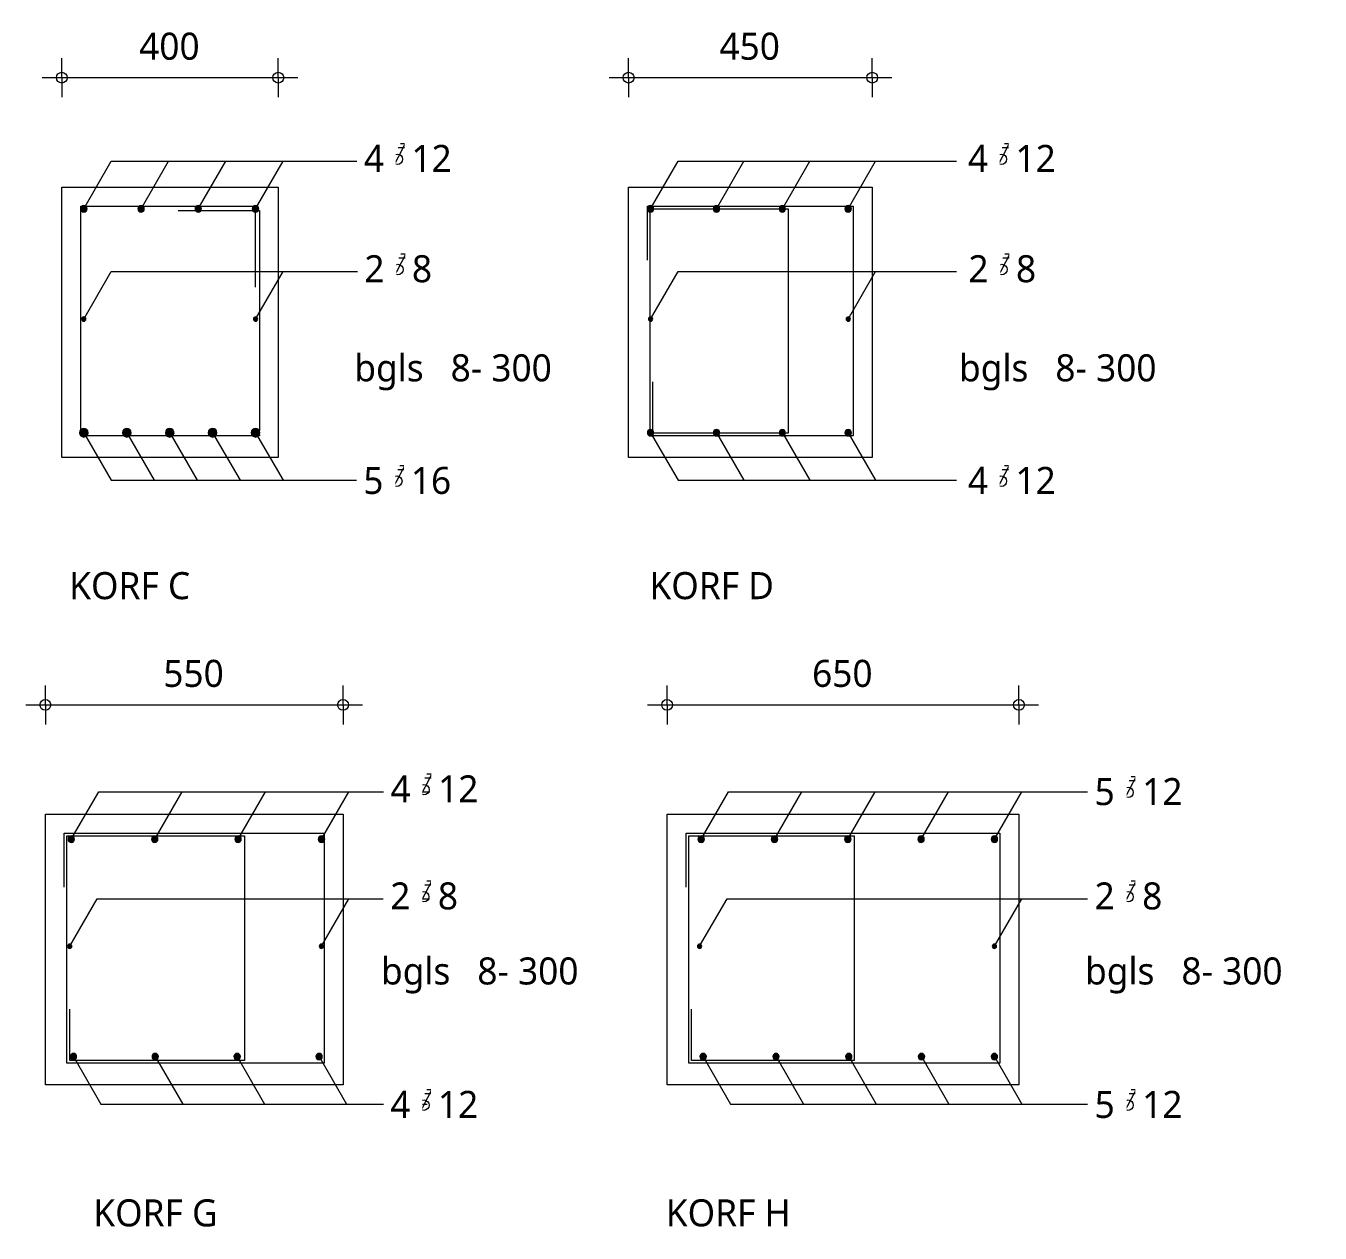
# Model space of a CAD drawing. Header units: millimetres. Extents: x -3388 to 20400, y -422 to 11347.
# Drawn here: x 9268 to 11659, y 5845 to 8077 of the extents above; entities that cross this region are included whole.
import ezdxf

# ---------------------------------------------------------------- set-up
doc = ezdxf.new("R2010")
doc.units = ezdxf.units.MM
for name, color, linetype, lineweight in [('A-ANNO-DIMS', 211, 'Continuous', 13), ('A-ANNO-DIMS-20', 211, 'Continuous', 13), ('A-DETL-GENF', 92, 'Continuous', 18), ('A-DETL-IDEN', 3, 'Continuous', 18), ('A-DETL-MEDM', 33, 'Continuous', 18)]:
    doc.layers.add(name, color=color, linetype=linetype, lineweight=lineweight)
doc.styles.add('Segoe UI_1', font='segoeui.ttf', dxfattribs={"height": 50})
doc.dimstyles.new('2_5_mm', dxfattribs={"dimscale": 304.8, "dimtxt": 52.368197, "dimasz": 0.065617, "dimexe": 0.11811, "dimexo": 0.0625, "dimgap": 0.059055, "dimtad": 1, "dimdec": 0, "dimzin": 0, "dimdsep": 46, "dimtxsty": 'Segoe UI_1', "dimblk1": 'DOTBLANK', "dimblk2": 'DOTBLANK', "dimsah": 1, "dimcen": 0.09, "dimdle": 0.11811, "dimazin": 0, "dimtfac": 1, "dimtdec": 4, "dimtix": 1, "dimtmove": 0, "dimatfit": 3, "dimfxl": 0.11811, "dimfxlon": 1, "dimtvp": 1, "dimtfill": 1, "dimtolj": 1, "dimtzin": 0, "dimarcsym": 2})

# ---------------------------------------------------------------- blocks, each defined once
blk = doc.blocks.new('28 reeks_staven - Type 1-4438493-Details Wapening')
at = {"layer": 'A-DETL-GENF'}
for points in [[(0, -6), (1.6, -5.8), (3, -5.2), (4.2, -4.2), (5.2, -3), (5.8, -1.6), (6, 0), (5.8, 1.6), (5.2, 3), (4.2, 4.2), (3, 5.2), (1.6, 5.8), (0, 6), (-1.6, 5.8), (-3, 5.2), (-4.2, 4.2), (-5.2, 3), (-5.8, 1.6), (-6, 0), (-5.8, -1.6), (-5.2, -3), (-4.2, -4.2), (-3, -5.2), (-1.6, -5.8)], [(135.4, -6), (137, -5.8), (138.4, -5.2), (139.7, -4.2), (140.6, -3), (141.2, -1.6), (141.4, 0), (141.2, 1.6), (140.6, 3), (139.7, 4.2), (138.4, 5.2), (137, 5.8), (135.4, 6), (133.9, 5.8), (132.4, 5.2), (131.2, 4.2), (130.2, 3), (129.6, 1.6), (129.4, 0), (129.6, -1.6), (130.2, -3), (131.2, -4.2), (132.4, -5.2), (133.9, -5.8)], [(270.9, -6), (272.4, -5.8), (273.9, -5.2), (275.1, -4.2), (276.1, -3), (276.7, -1.6), (276.9, 0), (276.7, 1.6), (276.1, 3), (275.1, 4.2), (273.9, 5.2), (272.4, 5.8), (270.9, 6), (269.3, 5.8), (267.9, 5.2), (266.6, 4.2), (265.7, 3), (265.1, 1.6), (264.9, 0), (265.1, -1.6), (265.7, -3), (266.6, -4.2), (267.9, -5.2), (269.3, -5.8)], [(406.3, -6), (407.9, -5.8), (409.3, -5.2), (410.6, -4.2), (411.5, -3), (412.1, -1.6), (412.3, 0), (412.1, 1.6), (411.5, 3), (410.6, 4.2), (409.3, 5.2), (407.9, 5.8), (406.3, 6), (404.8, 5.8), (403.3, 5.2), (402.1, 4.2), (401.1, 3), (400.5, 1.6), (400.3, 0), (400.5, -1.6), (401.1, -3), (402.1, -4.2), (403.3, -5.2), (404.8, -5.8)], [(541.8, -6), (543.3, -5.8), (544.8, -5.2), (546, -4.2), (547, -3), (547.6, -1.6), (547.8, 0), (547.6, 1.6), (547, 3), (546, 4.2), (544.8, 5.2), (543.3, 5.8), (541.8, 6), (540.2, 5.8), (538.8, 5.2), (537.5, 4.2), (536.6, 3), (536, 1.6), (535.8, 0), (536, -1.6), (536.6, -3), (537.5, -4.2), (538.8, -5.2), (540.2, -5.8)]]:
    blk.add_hatch(color=256, dxfattribs=at).paths.add_polyline_path(points)
for p, q in [((0, 0), (50.7, 87.8)), ((50.7, 87.8), (741.8, 87.8)), ((135.4, 0), (186.1, 87.8)), ((270.9, 0), (321.5, 87.8)), ((406.3, 0), (457, 87.8)), ((541.8, 0), (592.4, 87.8))]:
    blk.add_line(p, q, dxfattribs=at)
at = {"layer": 'A-DETL-MEDM'}
for centre, start, end in [((0, 0), 360, 180), ((0, 0), 180, 360), ((135.4, 0), 360, 180), ((135.4, 0), 180, 360), ((270.9, 0), 360, 180), ((270.9, 0), 180, 360), ((406.3, 0), 360, 180), ((406.3, 0), 180, 360), ((541.8, 0), 360, 180), ((541.8, 0), 180, 360)]:
    blk.add_arc(centre, 6, start, end, dxfattribs=at)
blk = doc.blocks.new('28 balk - Type 1 dekking 35_40-4424348-Details Wapening')
at = {"layer": 'A-DETL-MEDM'}
for p, q in [((0, 500), (650, 500)), ((0, 0), (0, 500)), ((650, 500), (650, 0)), ((650, 0), (0, 0))]:
    blk.add_line(p, q, dxfattribs=at)
blk = doc.blocks.new('NLRS_28_DI_beugel_3_snedig - rond 8-5062071-Details Wapening')
at = {"layer": 'A-DETL-MEDM'}
for p, q in [((0, 325), (0, 425)), ((0, 425), (580, 425)), ((5, 0), (5, 420)), ((5, 420), (310.5, 420)), ((310.5, 420), (310.5, 5)), ((580, 425), (580, 0)), ((10, 5), (10, 100)), ((310.5, 5), (10, 5)), ((580, 0), (5, 0))]:
    blk.add_line(p, q, dxfattribs=at)
blk = doc.blocks.new('28 reeks_staven - Type 1-4438523-Details Wapening')
at = {"layer": 'A-DETL-GENF'}
for points in [[(0, -6), (1.6, -5.8), (3, -5.2), (4.2, -4.2), (5.2, -3), (5.8, -1.6), (6, 0), (5.8, 1.6), (5.2, 3), (4.2, 4.2), (3, 5.2), (1.6, 5.8), (0, 6), (-1.6, 5.8), (-3, 5.2), (-4.2, 4.2), (-5.2, 3), (-5.8, 1.6), (-6, 0), (-5.8, -1.6), (-5.2, -3), (-4.2, -4.2), (-3, -5.2), (-1.6, -5.8)], [(134.5, -6), (136, -5.8), (137.5, -5.2), (138.7, -4.2), (139.7, -3), (140.3, -1.6), (140.5, 0), (140.3, 1.6), (139.7, 3), (138.7, 4.2), (137.5, 5.2), (136, 5.8), (134.5, 6), (132.9, 5.8), (131.5, 5.2), (130.2, 4.2), (129.3, 3), (128.7, 1.6), (128.5, 0), (128.7, -1.6), (129.3, -3), (130.2, -4.2), (131.5, -5.2), (132.9, -5.8)], [(268.9, -6), (270.5, -5.8), (271.9, -5.2), (273.2, -4.2), (274.1, -3), (274.7, -1.6), (274.9, 0), (274.7, 1.6), (274.1, 3), (273.2, 4.2), (271.9, 5.2), (270.5, 5.8), (268.9, 6), (267.4, 5.8), (265.9, 5.2), (264.7, 4.2), (263.7, 3), (263.1, 1.6), (262.9, 0), (263.1, -1.6), (263.7, -3), (264.7, -4.2), (265.9, -5.2), (267.4, -5.8)], [(403.4, -6), (405, -5.8), (406.4, -5.2), (407.7, -4.2), (408.6, -3), (409.2, -1.6), (409.4, 0), (409.2, 1.6), (408.6, 3), (407.7, 4.2), (406.4, 5.2), (405, 5.8), (403.4, 6), (401.9, 5.8), (400.4, 5.2), (399.2, 4.2), (398.2, 3), (397.6, 1.6), (397.4, 0), (397.6, -1.6), (398.2, -3), (399.2, -4.2), (400.4, -5.2), (401.9, -5.8)], [(537.9, -6), (539.4, -5.8), (540.9, -5.2), (542.1, -4.2), (543.1, -3), (543.7, -1.6), (543.9, 0), (543.7, 1.6), (543.1, 3), (542.1, 4.2), (540.9, 5.2), (539.4, 5.8), (537.9, 6), (536.3, 5.8), (534.9, 5.2), (533.6, 4.2), (532.7, 3), (532.1, 1.6), (531.9, 0), (532.1, -1.6), (532.7, -3), (533.6, -4.2), (534.9, -5.2), (536.3, -5.8)]]:
    blk.add_hatch(color=256, dxfattribs=at).paths.add_polyline_path(points)
for p, q in [((0, 0), (50.7, -87.8)), ((134.5, 0), (185.1, -87.8)), ((268.9, 0), (319.6, -87.8)), ((403.4, 0), (454.1, -87.8)), ((537.9, 0), (588.5, -87.8)), ((50.7, -87.8), (737.9, -87.8))]:
    blk.add_line(p, q, dxfattribs=at)
at = {"layer": 'A-DETL-MEDM'}
for centre, start, end in [((0, 0), 360, 180), ((0, 0), 180, 360), ((134.5, 0), 360, 180), ((134.5, 0), 180, 360), ((268.9, 0), 360, 180), ((268.9, 0), 180, 360), ((403.4, 0), 0, 180), ((403.4, 0), 180, 360), ((537.9, 0), 360, 180), ((537.9, 0), 180, 360)]:
    blk.add_arc(centre, 6, start, end, dxfattribs=at)
blk = doc.blocks.new('28 reeks_staven - Type 1-4438553-Details Wapening')
at = {"layer": 'A-DETL-GENF'}
for points in [[(0, -4), (1, -3.9), (2, -3.5), (2.8, -2.8), (3.5, -2), (3.9, -1), (4, 0), (3.9, 1), (3.5, 2), (2.8, 2.8), (2, 3.5), (1, 3.9), (0, 4), (-1, 3.9), (-2, 3.5), (-2.8, 2.8), (-3.5, 2), (-3.9, 1), (-4, 0), (-3.9, -1), (-3.5, -2), (-2.8, -2.8), (-2, -3.5), (-1, -3.9)], [(544.6, -4), (545.6, -3.9), (546.6, -3.5), (547.4, -2.8), (548.1, -2), (548.5, -1), (548.6, 0), (548.5, 1), (548.1, 2), (547.4, 2.8), (546.6, 3.5), (545.6, 3.9), (544.6, 4), (543.6, 3.9), (542.6, 3.5), (541.8, 2.8), (541.1, 2), (540.7, 1), (540.6, 0), (540.7, -1), (541.1, -2), (541.8, -2.8), (542.6, -3.5), (543.6, -3.9)]]:
    blk.add_hatch(color=256, dxfattribs=at).paths.add_polyline_path(points)
for p, q in [((0, 0), (50.7, 87.8)), ((50.7, 87.8), (744.6, 87.8)), ((544.6, 0), (595.3, 87.8))]:
    blk.add_line(p, q, dxfattribs=at)
at = {"layer": 'A-DETL-MEDM'}
for centre, start, end in [((0, 0), 360, 180), ((0, 0), 180, 360), ((544.6, 0), 0, 180), ((544.6, 0), 180, 360)]:
    blk.add_arc(centre, 4, start, end, dxfattribs=at)
blk = doc.blocks.new('28 reeks_staven - Type 1-4438778-Details Wapening')
at = {"layer": 'A-DETL-GENF'}
for points in [[(0, -6), (1.6, -5.8), (3, -5.2), (4.2, -4.2), (5.2, -3), (5.8, -1.6), (6, 0), (5.8, 1.6), (5.2, 3), (4.2, 4.2), (3, 5.2), (1.6, 5.8), (0, 6), (-1.6, 5.8), (-3, 5.2), (-4.2, 4.2), (-5.2, 3), (-5.8, 1.6), (-6, 0), (-5.8, -1.6), (-5.2, -3), (-4.2, -4.2), (-3, -5.2), (-1.6, -5.8)], [(121.7, -6), (123.2, -5.8), (124.7, -5.2), (125.9, -4.2), (126.9, -3), (127.5, -1.6), (127.7, 0), (127.5, 1.6), (126.9, 3), (125.9, 4.2), (124.7, 5.2), (123.2, 5.8), (121.7, 6), (120.1, 5.8), (118.7, 5.2), (117.4, 4.2), (116.5, 3), (115.9, 1.6), (115.7, 0), (115.9, -1.6), (116.5, -3), (117.4, -4.2), (118.7, -5.2), (120.1, -5.8)], [(243.4, -6), (244.9, -5.8), (246.4, -5.2), (247.6, -4.2), (248.6, -3), (249.2, -1.6), (249.4, 0), (249.2, 1.6), (248.6, 3), (247.6, 4.2), (246.4, 5.2), (244.9, 5.8), (243.4, 6), (241.8, 5.8), (240.4, 5.2), (239.1, 4.2), (238.2, 3), (237.6, 1.6), (237.4, 0), (237.6, -1.6), (238.2, -3), (239.1, -4.2), (240.4, -5.2), (241.8, -5.8)], [(365.1, -6), (366.6, -5.8), (368.1, -5.2), (369.3, -4.2), (370.3, -3), (370.9, -1.6), (371.1, 0), (370.9, 1.6), (370.3, 3), (369.3, 4.2), (368.1, 5.2), (366.6, 5.8), (365.1, 6), (363.5, 5.8), (362.1, 5.2), (360.8, 4.2), (359.9, 3), (359.3, 1.6), (359.1, 0), (359.3, -1.6), (359.9, -3), (360.8, -4.2), (362.1, -5.2), (363.5, -5.8)]]:
    blk.add_hatch(color=256, dxfattribs=at).paths.add_polyline_path(points)
for p, q in [((0, 0), (50.7, 87.8)), ((50.7, 87.8), (565.1, 87.8)), ((121.7, 0), (172.4, 87.8)), ((243.4, 0), (294, 87.8)), ((365.1, 0), (415.7, 87.8))]:
    blk.add_line(p, q, dxfattribs=at)
at = {"layer": 'A-DETL-MEDM'}
for centre, start, end in [((0, 0), 360, 180), ((0, 0), 180, 360), ((121.7, 0), 360, 180), ((121.7, 0), 180, 360), ((243.4, 0), 360, 180), ((243.4, 0), 180, 360), ((365.1, 0), 360, 180), ((365.1, 0), 180, 360)]:
    blk.add_arc(centre, 6, start, end, dxfattribs=at)
blk = doc.blocks.new('28 balk - Type 1 dekking 35_40-4424351-Details Wapening')
at = {"layer": 'A-DETL-MEDM'}
for p, q in [((0, 500), (450, 500)), ((0, 0), (0, 500)), ((450, 500), (450, 0)), ((450, 0), (0, 0))]:
    blk.add_line(p, q, dxfattribs=at)
blk = doc.blocks.new('NLRS_28_DI_beugel_3_snedig - rond 8-5062073-Details Wapening')
at = {"layer": 'A-DETL-MEDM'}
for p, q in [((0, 325), (0, 425)), ((0, 425), (380, 425)), ((5, 219.9), (5, 420)), ((5, 420), (260, 420)), ((260, 420), (260, 5)), ((380, 425), (380, 0)), ((5, 11.9), (5, 212.1)), ((10, 10), (10, 100)), ((121.4, 5), (11.5, 5)), ((243.1, 5), (133.2, 5)), ((260, 5), (254.8, 5)), ((380, 0), (5, 0))]:
    blk.add_line(p, q, dxfattribs=at)
blk = doc.blocks.new('28 reeks_staven - Type 1-4438806-Details Wapening')
at = {"layer": 'A-DETL-GENF'}
for points in [[(0, -6), (1.6, -5.8), (3, -5.2), (4.2, -4.2), (5.2, -3), (5.8, -1.6), (6, 0), (5.8, 1.6), (5.2, 3), (4.2, 4.2), (3, 5.2), (1.6, 5.8), (0, 6), (-1.6, 5.8), (-3, 5.2), (-4.2, 4.2), (-5.2, 3), (-5.8, 1.6), (-6, 0), (-5.8, -1.6), (-5.2, -3), (-4.2, -4.2), (-3, -5.2), (-1.6, -5.8)], [(121.7, -6), (123.2, -5.8), (124.7, -5.2), (125.9, -4.2), (126.9, -3), (127.5, -1.6), (127.7, 0), (127.5, 1.6), (126.9, 3), (125.9, 4.2), (124.7, 5.2), (123.2, 5.8), (121.7, 6), (120.1, 5.8), (118.7, 5.2), (117.4, 4.2), (116.5, 3), (115.9, 1.6), (115.7, 0), (115.9, -1.6), (116.5, -3), (117.4, -4.2), (118.7, -5.2), (120.1, -5.8)], [(243.4, -6), (244.9, -5.8), (246.4, -5.2), (247.6, -4.2), (248.6, -3), (249.2, -1.6), (249.4, 0), (249.2, 1.6), (248.6, 3), (247.6, 4.2), (246.4, 5.2), (244.9, 5.8), (243.4, 6), (241.8, 5.8), (240.4, 5.2), (239.1, 4.2), (238.2, 3), (237.6, 1.6), (237.4, 0), (237.6, -1.6), (238.2, -3), (239.1, -4.2), (240.4, -5.2), (241.8, -5.8)], [(365.1, -6), (366.6, -5.8), (368.1, -5.2), (369.3, -4.2), (370.3, -3), (370.9, -1.6), (371.1, 0), (370.9, 1.6), (370.3, 3), (369.3, 4.2), (368.1, 5.2), (366.6, 5.8), (365.1, 6), (363.5, 5.8), (362.1, 5.2), (360.8, 4.2), (359.9, 3), (359.3, 1.6), (359.1, 0), (359.3, -1.6), (359.9, -3), (360.8, -4.2), (362.1, -5.2), (363.5, -5.8)]]:
    blk.add_hatch(color=256, dxfattribs=at).paths.add_polyline_path(points)
for p, q in [((0, 0), (50.7, -87.8)), ((121.7, 0), (172.4, -87.8)), ((243.4, 0), (294, -87.8)), ((365.1, 0), (415.7, -87.8)), ((50.7, -87.8), (565.1, -87.8))]:
    blk.add_line(p, q, dxfattribs=at)
at = {"layer": 'A-DETL-MEDM'}
for centre, start, end in [((0, 0), 360, 180), ((0, 0), 180, 360), ((121.7, 0), 360, 180), ((121.7, 0), 180, 360), ((243.4, 0), 360, 180), ((243.4, 0), 180, 360), ((365.1, 0), 360, 180), ((365.1, 0), 180, 360)]:
    blk.add_arc(centre, 6, start, end, dxfattribs=at)
blk = doc.blocks.new('28 reeks_staven - Type 1-4438834-Details Wapening')
at = {"layer": 'A-DETL-GENF'}
for points in [[(0, -4), (1, -3.9), (2, -3.5), (2.8, -2.8), (3.5, -2), (3.9, -1), (4, 0), (3.9, 1), (3.5, 2), (2.8, 2.8), (2, 3.5), (1, 3.9), (0, 4), (-1, 3.9), (-2, 3.5), (-2.8, 2.8), (-3.5, 2), (-3.9, 1), (-4, 0), (-3.9, -1), (-3.5, -2), (-2.8, -2.8), (-2, -3.5), (-1, -3.9)], [(365.1, -4), (366.1, -3.9), (367.1, -3.5), (367.9, -2.8), (368.5, -2), (368.9, -1), (369.1, 0), (368.9, 1), (368.5, 2), (367.9, 2.8), (367.1, 3.5), (366.1, 3.9), (365.1, 4), (364, 3.9), (363.1, 3.5), (362.2, 2.8), (361.6, 2), (361.2, 1), (361.1, 0), (361.2, -1), (361.6, -2), (362.2, -2.8), (363.1, -3.5), (364, -3.9)]]:
    blk.add_hatch(color=256, dxfattribs=at).paths.add_polyline_path(points)
for p, q in [((0, 0), (50.7, 87.8)), ((50.7, 87.8), (565.1, 87.8)), ((365.1, 0), (415.7, 87.8))]:
    blk.add_line(p, q, dxfattribs=at)
at = {"layer": 'A-DETL-MEDM'}
for centre, start, end in [((0, 0), 360, 180), ((0, 0), 180, 360), ((365.1, 0), 360, 180), ((365.1, 0), 180, 360)]:
    blk.add_arc(centre, 4, start, end, dxfattribs=at)
blk = doc.blocks.new('28 reeks_staven - Type 1-4438581-Details Wapening')
at = {"layer": 'A-DETL-GENF'}
for points in [[(0, -6), (1.6, -5.8), (3, -5.2), (4.2, -4.2), (5.2, -3), (5.8, -1.6), (6, 0), (5.8, 1.6), (5.2, 3), (4.2, 4.2), (3, 5.2), (1.6, 5.8), (0, 6), (-1.6, 5.8), (-3, 5.2), (-4.2, 4.2), (-5.2, 3), (-5.8, 1.6), (-6, 0), (-5.8, -1.6), (-5.2, -3), (-4.2, -4.2), (-3, -5.2), (-1.6, -5.8)], [(105.8, -6), (107.4, -5.8), (108.8, -5.2), (110.1, -4.2), (111, -3), (111.6, -1.6), (111.8, 0), (111.6, 1.6), (111, 3), (110.1, 4.2), (108.8, 5.2), (107.4, 5.8), (105.8, 6), (104.3, 5.8), (102.8, 5.2), (101.6, 4.2), (100.6, 3), (100, 1.6), (99.8, 0), (100, -1.6), (100.6, -3), (101.6, -4.2), (102.8, -5.2), (104.3, -5.8)], [(211.6, -6), (213.2, -5.8), (214.6, -5.2), (215.9, -4.2), (216.8, -3), (217.4, -1.6), (217.6, 0), (217.4, 1.6), (216.8, 3), (215.9, 4.2), (214.6, 5.2), (213.2, 5.8), (211.6, 6), (210.1, 5.8), (208.6, 5.2), (207.4, 4.2), (206.4, 3), (205.8, 1.6), (205.6, 0), (205.8, -1.6), (206.4, -3), (207.4, -4.2), (208.6, -5.2), (210.1, -5.8)], [(317.4, -6), (319, -5.8), (320.4, -5.2), (321.7, -4.2), (322.6, -3), (323.2, -1.6), (323.4, 0), (323.2, 1.6), (322.6, 3), (321.7, 4.2), (320.4, 5.2), (319, 5.8), (317.4, 6), (315.9, 5.8), (314.4, 5.2), (313.2, 4.2), (312.2, 3), (311.6, 1.6), (311.4, 0), (311.6, -1.6), (312.2, -3), (313.2, -4.2), (314.4, -5.2), (315.9, -5.8)]]:
    blk.add_hatch(color=256, dxfattribs=at).paths.add_polyline_path(points)
for p, q in [((0, 0), (50.7, 87.8)), ((50.7, 87.8), (517.4, 87.8)), ((105.8, 0), (156.5, 87.8)), ((211.6, 0), (262.3, 87.8)), ((317.4, 0), (368.1, 87.8))]:
    blk.add_line(p, q, dxfattribs=at)
at = {"layer": 'A-DETL-MEDM'}
for centre, start, end in [((0, 0), 360, 180), ((0, 0), 180, 360), ((105.8, 0), 360, 180), ((105.8, 0), 180, 360), ((211.6, 0), 360, 180), ((211.6, 0), 180, 360), ((317.4, 0), 360, 180), ((317.4, 0), 180, 360)]:
    blk.add_arc(centre, 6, start, end, dxfattribs=at)
blk = doc.blocks.new('28 balk - Type 1 dekking 35_40-4424349-Details Wapening')
at = {"layer": 'A-DETL-MEDM'}
for p, q in [((0, 500), (400, 500)), ((0, 0), (0, 500)), ((400, 500), (400, 0)), ((400, 0), (0, 0))]:
    blk.add_line(p, q, dxfattribs=at)
blk = doc.blocks.new('28 beugels - rond 8-V2-Details Wapening')
at = {"layer": 'A-DETL-MEDM'}
for p, q in [((0, 425), (322, 425)), ((0, 11.7), (0, 425)), ((180, 417), (330, 417)), ((322, 425), (322, 275)), ((330, 417), (330, 10)), ((0, 0), (0, 0.3)), ((330, 2), (330, 0)), ((0.4, 0), (0, 0)), ((79.8, 0), (10.8, 0)), ((159.1, 0), (90.2, 0)), ((238.5, 0), (169.5, 0)), ((317.8, 0), (248.9, 0)), ((330, 0), (328.2, 0))]:
    blk.add_line(p, q, dxfattribs=at)
blk = doc.blocks.new('28 reeks_staven - Type 1-4438862-Details Wapening')
at = {"layer": 'A-DETL-GENF'}
for points in [[(0, -8), (2.1, -7.7), (4, -6.9), (5.7, -5.7), (6.9, -4), (7.7, -2.1), (8, 0), (7.7, 2.1), (6.9, 4), (5.7, 5.7), (4, 6.9), (2.1, 7.7), (0, 8), (-2.1, 7.7), (-4, 6.9), (-5.7, 5.7), (-6.9, 4), (-7.7, 2.1), (-8, 0), (-7.7, -2.1), (-6.9, -4), (-5.7, -5.7), (-4, -6.9), (-2.1, -7.7)], [(79.4, -8), (81.4, -7.7), (83.4, -6.9), (85, -5.7), (86.3, -4), (87.1, -2.1), (87.4, 0), (87.1, 2.1), (86.3, 4), (85, 5.7), (83.4, 6.9), (81.4, 7.7), (79.4, 8), (77.3, 7.7), (75.4, 6.9), (73.7, 5.7), (72.4, 4), (71.6, 2.1), (71.4, 0), (71.6, -2.1), (72.4, -4), (73.7, -5.7), (75.4, -6.9), (77.3, -7.7)], [(158.7, -8), (160.8, -7.7), (162.7, -6.9), (164.4, -5.7), (165.6, -4), (166.4, -2.1), (166.7, 0), (166.4, 2.1), (165.6, 4), (164.4, 5.7), (162.7, 6.9), (160.8, 7.7), (158.7, 8), (156.6, 7.7), (154.7, 6.9), (153.1, 5.7), (151.8, 4), (151, 2.1), (150.7, 0), (151, -2.1), (151.8, -4), (153.1, -5.7), (154.7, -6.9), (156.6, -7.7)], [(238.1, -8), (240.1, -7.7), (242.1, -6.9), (243.7, -5.7), (245, -4), (245.8, -2.1), (246.1, 0), (245.8, 2.1), (245, 4), (243.7, 5.7), (242.1, 6.9), (240.1, 7.7), (238.1, 8), (236, 7.7), (234.1, 6.9), (232.4, 5.7), (231.1, 4), (230.3, 2.1), (230.1, 0), (230.3, -2.1), (231.1, -4), (232.4, -5.7), (234.1, -6.9), (236, -7.7)], [(317.4, -8), (319.5, -7.7), (321.4, -6.9), (323.1, -5.7), (324.4, -4), (325.2, -2.1), (325.4, 0), (325.2, 2.1), (324.4, 4), (323.1, 5.7), (321.4, 6.9), (319.5, 7.7), (317.4, 8), (315, 7.6), (313.4, 6.9), (311.8, 5.7), (310.5, 4), (309.7, 2.1), (309.4, 0), (309.7, -2.1), (310.5, -4), (311.8, -5.7), (313.4, -6.9), (315.4, -7.7)]]:
    blk.add_hatch(color=256, dxfattribs=at).paths.add_polyline_path(points)
for p, q in [((0, 0), (50.7, -87.8)), ((79.4, 0), (130, -87.8)), ((158.7, 0), (209.4, -87.8)), ((238.1, 0), (288.7, -87.8)), ((317.4, 0), (368.1, -87.8)), ((50.7, -87.8), (517.4, -87.8))]:
    blk.add_line(p, q, dxfattribs=at)
at = {"layer": 'A-DETL-MEDM'}
for centre, start, end in [((0, 0), 360, 180), ((0, 0), 180, 360), ((79.4, 0), 360, 180), ((79.4, 0), 180, 360), ((158.7, 0), 360, 180), ((158.7, 0), 180, 360), ((238.1, 0), 360, 180), ((238.1, 0), 180, 360), ((317.4, 0), 360, 180), ((317.4, 0), 180, 360)]:
    blk.add_arc(centre, 8, start, end, dxfattribs=at)
blk = doc.blocks.new('28 reeks_staven - Type 1-4438637-Details Wapening')
at = {"layer": 'A-DETL-GENF'}
for points in [[(0, -4), (1, -3.9), (2, -3.5), (2.8, -2.8), (3.5, -2), (3.9, -1), (4, 0), (3.9, 1), (3.5, 2), (2.8, 2.8), (2, 3.5), (1, 3.9), (0, 4), (-1, 3.9), (-2, 3.5), (-2.8, 2.8), (-3.5, 2), (-3.9, 1), (-4, 0), (-3.9, -1), (-3.5, -2), (-2.8, -2.8), (-2, -3.5), (-1, -3.9)], [(317.4, -4), (318.5, -3.9), (319.4, -3.5), (320.3, -2.8), (320.9, -2), (321.3, -1), (321.4, 0), (321.3, 1), (320.9, 2), (320.3, 2.8), (319.4, 3.5), (318.5, 3.9), (317.4, 4), (316.4, 3.9), (315.4, 3.5), (314.6, 2.8), (314, 2), (313.6, 1), (313.4, 0), (313.6, -1), (314, -2), (314.6, -2.8), (315.4, -3.5), (316.4, -3.9)]]:
    blk.add_hatch(color=256, dxfattribs=at).paths.add_polyline_path(points)
for p, q in [((0, 0), (50.7, 87.8)), ((50.7, 87.8), (517.4, 87.8)), ((317.4, 0), (368.1, 87.8))]:
    blk.add_line(p, q, dxfattribs=at)
at = {"layer": 'A-DETL-MEDM'}
for centre, start, end in [((0, 0), 360, 180), ((0, 0), 180, 360), ((317.4, 0), 0, 180), ((317.4, 0), 180, 360)]:
    blk.add_arc(centre, 4, start, end, dxfattribs=at)
blk = doc.blocks.new('28 reeks_staven - Type 1-4438922-Details Wapening')
at = {"layer": 'A-DETL-GENF'}
for points in [[(0, -6), (1.6, -5.8), (3, -5.2), (4.2, -4.2), (5.2, -3), (5.8, -1.6), (6, 0), (5.8, 1.6), (5.2, 3), (4.2, 4.2), (3, 5.2), (1.6, 5.8), (0, 6), (-1.6, 5.8), (-3, 5.2), (-4.2, 4.2), (-5.2, 3), (-5.8, 1.6), (-6, 0), (-5.8, -1.6), (-5.2, -3), (-4.2, -4.2), (-3, -5.2), (-1.6, -5.8)], [(154.1, -6), (155.6, -5.8), (157.1, -5.2), (158.3, -4.2), (159.2, -3), (159.8, -1.6), (160.1, 0), (159.8, 1.6), (159.2, 3), (158.3, 4.2), (157.1, 5.2), (155.6, 5.8), (154.1, 6), (152.5, 5.8), (151.1, 5.2), (149.8, 4.2), (148.9, 3), (148.3, 1.6), (148.1, 0), (148.3, -1.6), (148.9, -3), (149.8, -4.2), (151.1, -5.2), (152.5, -5.8)], [(308.1, -6), (309.7, -5.8), (311.1, -5.2), (312.3, -4.2), (313.3, -3), (313.9, -1.6), (314.1, 0), (313.9, 1.6), (313.3, 3), (312.3, 4.2), (311.1, 5.2), (309.7, 5.8), (308.1, 6), (306.6, 5.8), (305.1, 5.2), (303.9, 4.2), (302.9, 3), (302.3, 1.6), (302.1, 0), (302.3, -1.6), (302.9, -3), (303.9, -4.2), (305.1, -5.2), (306.6, -5.8)], [(462.2, -6), (463.7, -5.8), (465.2, -5.2), (466.4, -4.2), (467.4, -3), (468, -1.6), (468.2, 0), (468, 1.6), (467.4, 3), (466.4, 4.2), (465.2, 5.2), (463.7, 5.8), (462.2, 6), (460.6, 5.8), (459.2, 5.2), (457.9, 4.2), (457, 3), (456.4, 1.6), (456.2, 0), (456.4, -1.6), (457, -3), (457.9, -4.2), (459.2, -5.2), (460.6, -5.8)]]:
    blk.add_hatch(color=256, dxfattribs=at).paths.add_polyline_path(points)
for p, q in [((0, 0), (50.7, 87.8)), ((50.7, 87.8), (662.2, 87.8)), ((154.1, 0), (204.7, 87.8)), ((308.1, 0), (358.8, 87.8)), ((462.2, 0), (512.8, 87.8))]:
    blk.add_line(p, q, dxfattribs=at)
at = {"layer": 'A-DETL-MEDM'}
for centre, start, end in [((0, 0), 360, 180), ((0, 0), 180, 360), ((154.1, 0), 360, 180), ((154.1, 0), 180, 360), ((308.1, 0), 360, 180), ((308.1, 0), 180, 360), ((462.2, 0), 360, 180), ((462.2, 0), 180, 360)]:
    blk.add_arc(centre, 6, start, end, dxfattribs=at)
blk = doc.blocks.new('28 balk - Type 1 dekking 35_40-4424352-Details Wapening')
at = {"layer": 'A-DETL-MEDM'}
for p, q in [((0, 500), (550, 500)), ((0, 0), (0, 500)), ((550, 500), (550, 0)), ((550, 0), (0, 0))]:
    blk.add_line(p, q, dxfattribs=at)
blk = doc.blocks.new('NLRS_28_DI_beugel_3_snedig - rond 8-5062074-Details Wapening')
at = {"layer": 'A-DETL-MEDM'}
for p, q in [((0, 325), (0, 425)), ((0, 425), (480, 425)), ((5, 0), (5, 420)), ((5, 420), (333, 420)), ((333, 420), (333, 5)), ((480, 425), (480, 0)), ((10, 5), (10, 100)), ((333, 5), (10, 5)), ((480, 0), (5, 0))]:
    blk.add_line(p, q, dxfattribs=at)
blk = doc.blocks.new('28 reeks_staven - Type 1-4438950-Details Wapening')
at = {"layer": 'A-DETL-GENF'}
for points in [[(0, -6), (1.6, -5.8), (3, -5.2), (4.2, -4.2), (5.2, -3), (5.8, -1.6), (6, 0), (5.8, 1.6), (5.2, 3), (4.2, 4.2), (3, 5.2), (1.6, 5.8), (0, 6), (-1.6, 5.8), (-3, 5.2), (-4.2, 4.2), (-5.2, 3), (-5.8, 1.6), (-6, 0), (-5.8, -1.6), (-5.2, -3), (-4.2, -4.2), (-3, -5.2), (-1.6, -5.8)], [(151.3, -6), (152.9, -5.8), (154.3, -5.2), (155.6, -4.2), (156.5, -3), (157.1, -1.6), (157.3, 0), (157.1, 1.6), (156.5, 3), (155.6, 4.2), (154.3, 5.2), (152.9, 5.8), (151.3, 6), (149.8, 5.8), (148.3, 5.2), (147.1, 4.2), (146.1, 3), (145.5, 1.6), (145.3, 0), (145.5, -1.6), (146.1, -3), (147.1, -4.2), (148.3, -5.2), (149.8, -5.8)], [(302.6, -6), (304.2, -5.8), (305.6, -5.2), (306.9, -4.2), (307.8, -3), (308.4, -1.6), (308.6, 0), (308.4, 1.6), (307.8, 3), (306.9, 4.2), (305.6, 5.2), (304.2, 5.8), (302.6, 6), (301.1, 5.8), (299.6, 5.2), (298.4, 4.2), (297.4, 3), (296.8, 1.6), (296.6, 0), (296.8, -1.6), (297.4, -3), (298.4, -4.2), (299.6, -5.2), (301.1, -5.8)], [(453.9, -6), (455.5, -5.8), (456.9, -5.2), (458.2, -4.2), (459.1, -3), (459.7, -1.6), (459.9, 0), (459.7, 1.6), (459.1, 3), (458.2, 4.2), (456.9, 5.2), (455.5, 5.8), (453.9, 6), (452.4, 5.8), (450.9, 5.2), (449.7, 4.2), (448.7, 3), (448.1, 1.6), (447.9, 0), (448.1, -1.6), (448.7, -3), (449.7, -4.2), (450.9, -5.2), (452.4, -5.8)]]:
    blk.add_hatch(color=256, dxfattribs=at).paths.add_polyline_path(points)
for p, q in [((0, 0), (50.7, -87.8)), ((151.3, 0), (202, -87.8)), ((302.6, 0), (353.3, -87.8)), ((453.9, 0), (504.6, -87.8)), ((50.7, -87.8), (653.9, -87.8))]:
    blk.add_line(p, q, dxfattribs=at)
at = {"layer": 'A-DETL-MEDM'}
for centre, start, end in [((0, 0), 360, 180), ((0, 0), 180, 360), ((151.3, 0), 360, 180), ((151.3, 0), 180, 360), ((302.6, 0), 360, 180), ((302.6, 0), 180, 360), ((453.9, 0), 0, 180), ((453.9, 0), 180, 360)]:
    blk.add_arc(centre, 6, start, end, dxfattribs=at)
blk = doc.blocks.new('28 reeks_staven - Type 1-4438978-Details Wapening')
at = {"layer": 'A-DETL-GENF'}
for points in [[(0, -4), (1, -3.9), (2, -3.5), (2.8, -2.8), (3.5, -2), (3.9, -1), (4, 0), (3.9, 1), (3.5, 2), (2.8, 2.8), (2, 3.5), (1, 3.9), (0, 4), (-1, 3.9), (-2, 3.5), (-2.8, 2.8), (-3.5, 2), (-3.9, 1), (-4, 0), (-3.9, -1), (-3.5, -2), (-2.8, -2.8), (-2, -3.5), (-1, -3.9)], [(465, -4), (466, -3.9), (467, -3.5), (467.8, -2.8), (468.5, -2), (468.9, -1), (469, 0), (468.9, 1), (468.5, 2), (467.8, 2.8), (467, 3.5), (466, 3.9), (465, 4), (464, 3.9), (463, 3.5), (462.2, 2.8), (461.5, 2), (461.1, 1), (461, 0), (461.1, -1), (461.5, -2), (462.2, -2.8), (463, -3.5), (464, -3.9)]]:
    blk.add_hatch(color=256, dxfattribs=at).paths.add_polyline_path(points)
for p, q in [((0, 0), (50.7, 87.8)), ((50.7, 87.8), (665, 87.8)), ((465, 0), (515.7, 87.8))]:
    blk.add_line(p, q, dxfattribs=at)
at = {"layer": 'A-DETL-MEDM'}
for centre, start, end in [((0, 0), 360, 180), ((0, 0), 180, 360), ((465, 0), 0, 180), ((465, 0), 180, 360)]:
    blk.add_arc(centre, 4, start, end, dxfattribs=at)
blk = doc.blocks.new('28_TAG_DI_wapening - 2_5 aantal_diameter-3658683-Details Wapening')
at = {"layer": 'A-DETL-IDEN'}
for p, q in [((-3.63, -1.31), (-2.23, 1.39)), ((-1.87, 1.21), (-2.78, 1.21)), ((-2.06, 0.84), (-2.97, 0.84))]:
    blk.add_line(p, q, dxfattribs=at)
blk.add_circle((-3.06, -0.22), 0.483, dxfattribs=at)
blk = doc.blocks.new('DIMBLOCK15-Details Wapening')
at = {"layer": 'A-ANNO-DIMS-20'}
for p, q in [((10452.4, 6821.9), (10452.4, 6857.9)), ((11102.4, 6821.9), (11102.4, 6857.9)), ((10416.4, 6821.9), (11138.4, 6821.9)), ((10452.4, 6821.9), (10452.4, 6785.9)), ((11102.4, 6821.9), (11102.4, 6785.9))]:
    blk.add_line(p, q, dxfattribs=at)
for centre in [(10452.4, 6821.9), (11102.4, 6821.9)]:
    blk.add_circle(centre, 10, dxfattribs=at)
at = {"layer": 'A-ANNO-DIMS-20', "color": 0, "insert": (10720.3, 6905.1), "char_height": 50, "width": 137.109, "attachment_point": 1, "line_spacing_factor": 1.142579, "style": 'Segoe UI_1', "bg_fill": 3, "box_fill_scale": 1.25, "bg_fill_color": 9, "bg_fill_true_color": 13158600, "bg_fill_transparency": 0}
blk.add_mtext('650', dxfattribs=at)
blk = doc.blocks.new('_DotBlank')
at = {"color": 0, "linetype": 'ByBlock', "lineweight": -2}
blk.add_line((-0.5, 0), (-1, 0), dxfattribs=at)
blk.add_circle((0, 0), 0.5, dxfattribs=at)
blk = doc.blocks.new('28_TAG_DI_wapening - 2_5 omschrijving_diameter_hoh-3658684-Details Wapening')
at = {"layer": 'A-DETL-IDEN'}
for p, q in [((-3.63, -1.31), (-2.23, 1.39)), ((-1.87, 1.21), (-2.78, 1.21)), ((-2.06, 0.84), (-2.97, 0.84))]:
    blk.add_line(p, q, dxfattribs=at)
blk.add_circle((-3.06, -0.22), 0.483, dxfattribs=at)
blk = doc.blocks.new('DIMBLOCK17-Details Wapening')
at = {"layer": 'A-ANNO-DIMS-20'}
for p, q in [((10381.3, 7981.4), (10381.3, 8017.4)), ((10831.3, 7981.4), (10831.3, 8017.4)), ((10345.3, 7981.4), (10867.3, 7981.4)), ((10381.3, 7981.4), (10381.3, 7945.4)), ((10831.3, 7981.4), (10831.3, 7945.4))]:
    blk.add_line(p, q, dxfattribs=at)
for centre in [(10381.3, 7981.4), (10831.3, 7981.4)]:
    blk.add_circle(centre, 10, dxfattribs=at)
at = {"layer": 'A-ANNO-DIMS-20', "color": 0, "insert": (10549.1, 8064.6), "char_height": 50, "width": 137.109, "attachment_point": 1, "line_spacing_factor": 1.142579, "style": 'Segoe UI_1', "bg_fill": 3, "box_fill_scale": 1.25, "bg_fill_color": 9, "bg_fill_true_color": 13158600, "bg_fill_transparency": 0}
blk.add_mtext('450', dxfattribs=at)
blk = doc.blocks.new('DIMBLOCK18-Details Wapening')
at = {"layer": 'A-ANNO-DIMS-20'}
for p, q in [((9334.1, 7981.4), (9334.1, 8017.4)), ((9734.1, 7981.4), (9734.1, 8017.4)), ((9298.1, 7981.4), (9770.1, 7981.4)), ((9334.1, 7981.4), (9334.1, 7945.4)), ((9734.1, 7981.4), (9734.1, 7945.4))]:
    blk.add_line(p, q, dxfattribs=at)
for centre in [(9334.1, 7981.4), (9734.1, 7981.4)]:
    blk.add_circle(centre, 10, dxfattribs=at)
at = {"layer": 'A-ANNO-DIMS-20', "color": 0, "insert": (9477, 8064.6), "char_height": 50, "width": 137.109, "attachment_point": 1, "line_spacing_factor": 1.142579, "style": 'Segoe UI_1', "bg_fill": 3, "box_fill_scale": 1.25, "bg_fill_color": 9, "bg_fill_true_color": 13158600, "bg_fill_transparency": 0}
blk.add_mtext('400', dxfattribs=at)
blk = doc.blocks.new('DIMBLOCK20-Details Wapening')
at = {"layer": 'A-ANNO-DIMS-20'}
for p, q in [((9303.7, 6821.9), (9303.7, 6857.9)), ((9853.7, 6821.9), (9853.7, 6857.9)), ((9267.7, 6821.9), (9889.7, 6821.9)), ((9303.7, 6821.9), (9303.7, 6785.9)), ((9853.7, 6821.9), (9853.7, 6785.9))]:
    blk.add_line(p, q, dxfattribs=at)
for centre in [(9303.7, 6821.9), (9853.7, 6821.9)]:
    blk.add_circle(centre, 10, dxfattribs=at)
at = {"layer": 'A-ANNO-DIMS-20', "color": 0, "insert": (9521.6, 6905.1), "char_height": 50, "width": 137.109, "attachment_point": 1, "line_spacing_factor": 1.142579, "style": 'Segoe UI_1', "bg_fill": 3, "box_fill_scale": 1.25, "bg_fill_color": 9, "bg_fill_true_color": 13158600, "bg_fill_transparency": 0}
blk.add_mtext('550', dxfattribs=at)

msp = doc.modelspace()

# ---------------------------------------------------------------- block references
at = {"layer": 'A-DETL-GENF'}
for name, p in [('28 reeks_staven - Type 1-4438581-Details Wapening', (9374.7, 7739)), ('28 reeks_staven - Type 1-4438778-Details Wapening', (10421.9, 7739)), ('28 reeks_staven - Type 1-4438637-Details Wapening', (9374.7, 7535.1)), ('28 reeks_staven - Type 1-4438834-Details Wapening', (10421.9, 7535.1)), ('28 reeks_staven - Type 1-4438862-Details Wapening', (9374.7, 7325.1)), ('28 reeks_staven - Type 1-4438806-Details Wapening', (10421.9, 7325.1)), ('28 reeks_staven - Type 1-4438922-Details Wapening', (9351.6, 6573.5)), ('28 reeks_staven - Type 1-4438493-Details Wapening', (10515.3, 6573.5)), ('28 reeks_staven - Type 1-4438978-Details Wapening', (9348.7, 6375.6)), ('28 reeks_staven - Type 1-4438553-Details Wapening', (10512.4, 6375.6)), ('28 reeks_staven - Type 1-4438950-Details Wapening', (9355.5, 6171.6)), ('28 reeks_staven - Type 1-4438523-Details Wapening', (10519.1, 6171.6))]:
    msp.add_blockref(name, p, dxfattribs=at)
at = {"layer": 'A-DETL-IDEN', "xscale": 19.99999999999999, "yscale": 19.99999999999999, "zscale": 19.99999999999999}
for name, p in [('28_TAG_DI_wapening - 2_5 aantal_diameter-3658683-Details Wapening', (10015.2, 7835)), ('28_TAG_DI_wapening - 2_5 aantal_diameter-3658683-Details Wapening', (11131.1, 7835)), ('28_TAG_DI_wapening - 2_5 aantal_diameter-3658683-Details Wapening', (10016.2, 7631.1)), ('28_TAG_DI_wapening - 2_5 aantal_diameter-3658683-Details Wapening', (11132.1, 7631.1)), ('28_TAG_DI_wapening - 2_5 omschrijving_diameter_hoh-3658684-Details Wapening', (10087.7, 7448)), ('28_TAG_DI_wapening - 2_5 omschrijving_diameter_hoh-3658684-Details Wapening', (11204.8, 7448)), ('28_TAG_DI_wapening - 2_5 aantal_diameter-3658683-Details Wapening', (10014.2, 7239.8)), ('28_TAG_DI_wapening - 2_5 aantal_diameter-3658683-Details Wapening', (11131.1, 7239.8)), ('28_TAG_DI_wapening - 2_5 aantal_diameter-3658683-Details Wapening', (10064.4, 6669.5)), ('28_TAG_DI_wapening - 2_5 aantal_diameter-3658683-Details Wapening', (11365.3, 6664.5)), ('28_TAG_DI_wapening - 2_5 aantal_diameter-3658683-Details Wapening', (10064, 6471.6)), ('28_TAG_DI_wapening - 2_5 aantal_diameter-3658683-Details Wapening', (11365.3, 6471.6)), ('28_TAG_DI_wapening - 2_5 omschrijving_diameter_hoh-3658684-Details Wapening', (10136.9, 6333)), ('28_TAG_DI_wapening - 2_5 omschrijving_diameter_hoh-3658684-Details Wapening', (11437.8, 6333)), ('28_TAG_DI_wapening - 2_5 aantal_diameter-3658683-Details Wapening', (10064.2, 6086.3)), ('28_TAG_DI_wapening - 2_5 aantal_diameter-3658683-Details Wapening', (11365.3, 6086.3))]:
    msp.add_blockref(name, p, dxfattribs=at)
at = {"layer": 'A-DETL-MEDM'}
for name, p in [('28 balk - Type 1 dekking 35_40-4424349-Details Wapening', (9334.1, 7279.1)), ('28 balk - Type 1 dekking 35_40-4424351-Details Wapening', (10381.3, 7279.1)), ('28 beugels - rond 8-V2-Details Wapening', (9369.1, 7319.1)), ('NLRS_28_DI_beugel_3_snedig - rond 8-5062073-Details Wapening', (10416.3, 7319.1)), ('28 balk - Type 1 dekking 35_40-4424352-Details Wapening', (9303.7, 6119.6)), ('28 balk - Type 1 dekking 35_40-4424348-Details Wapening', (10452.4, 6119.6)), ('NLRS_28_DI_beugel_3_snedig - rond 8-5062074-Details Wapening', (9338.7, 6159.6)), ('NLRS_28_DI_beugel_3_snedig - rond 8-5062071-Details Wapening', (10487.4, 6159.6))]:
    msp.add_blockref(name, p, dxfattribs=at)

# ---------------------------------------------------------------- texts
at = {"layer": 'A-DETL-IDEN', "lineweight": 13, "char_height": 50, "attachment_point": 1, "style": 'Segoe UI_1', "bg_fill": 3, "box_fill_scale": 1.25, "bg_fill_color": 9, "bg_fill_true_color": 13158600, "bg_fill_transparency": 0}
for s, insert, width in [('KORF C', (9347.7, 7067.3), 283.797), ('KORF D', (10419.8, 7067.3), 290.211), ('KORF G', (9392.3, 5907.8), 288.607), ('KORF H', (10450, 5907.8), 291.814)]:
    msp.add_mtext(s, dxfattribs=dict(at, insert=insert, width=width))

# ---------------------------------------------------------------- dimensions: what is measured, and where the dimension line sits
at = {"layer": 'A-ANNO-DIMS'}
for base, p1, p2, override, picture, middle in [((9734.1, 7981.4), (9334.1, 7945.4), (9734.1, 7945.4), {"dimpost": '<>', "dimfxl": 400}, 'DIMBLOCK18-Details Wapening', (9534.1, 8025.3)), ((10831.3, 7981.4), (10381.3, 7945.4), (10831.3, 7945.4), {"dimpost": '<>', "dimfxl": 450}, 'DIMBLOCK17-Details Wapening', (10606.3, 8025.3)), ((9853.7, 6821.9), (9303.7, 6785.9), (9853.7, 6785.9), {"dimpost": '<>', "dimfxl": 550}, 'DIMBLOCK20-Details Wapening', (9578.7, 6865.8)), ((11102.4, 6821.9), (10452.4, 6785.9), (11102.4, 6785.9), {"dimpost": '<>', "dimfxl": 650}, 'DIMBLOCK15-Details Wapening', (10777.4, 6865.8))]:
    dim = msp.add_linear_dim(base=base, p1=p1, p2=p2, dimstyle='2_5_mm', override=override, dxfattribs=at)
    dim.commit()
    dim.dimension.update_dxf_attribs({"geometry": picture, "text_midpoint": middle})

# ---------------------------------------------------------------- next in the draw order: texts
at = {"layer": 'A-DETL-IDEN', "lineweight": 13, "char_height": 50, "attachment_point": 1, "style": 'Segoe UI_1', "bg_fill": 3, "box_fill_scale": 1.25, "bg_fill_color": 9, "bg_fill_true_color": 13158600, "bg_fill_transparency": 0}
for s, insert, width in [('4', (9892.1, 7857.1), 46.498), ('12', (9980, 7857.1), 92.996), ('4', (11008.1, 7857.1), 46.498), ('12', (11096, 7857.1), 92.996), ('2', (9893.1, 7653.2), 46.498), ('8', (9981, 7653.2), 46.498), ('2', (11009.1, 7653.2), 46.498), ('8', (11097, 7653.2), 46.498), ('bgls', (9874.6, 7470), 155.527), ('bgls', (10991.8, 7470), 155.527), ('5', (9891.1, 7261.8), 46.498), ('16', (9979, 7261.8), 92.996), ('4', (11008.1, 7261.8), 46.498), ('12', (11096, 7261.8), 92.996), ('4', (9941.4, 6691.6), 46.498), ('12', (10029.3, 6691.6), 92.996), ('5', (11242.2, 6686.6), 46.498), ('12', (11330.1, 6686.6), 92.996), ('2', (9940.9, 6493.7), 46.498), ('8', (10028.9, 6493.7), 46.498), ('2', (11242.2, 6493.7), 46.498), ('8', (11330.1, 6493.7), 46.498), ('bgls', (9923.9, 6355), 155.527), ('bgls', (11224.7, 6355), 155.527), ('4', (9941.1, 6108.3), 46.498), ('12', (10029, 6108.3), 92.996), ('5', (11242.2, 6108.3), 46.498), ('12', (11330.1, 6108.3), 92.996)]:
    msp.add_mtext(s, dxfattribs=dict(at, insert=insert, width=width))

# ---------------------------------------------------------------- next in the draw order: texts
at = {"layer": 'A-DETL-IDEN', "lineweight": 13, "char_height": 50, "width": 243.713, "attachment_point": 1, "style": 'Segoe UI_1', "bg_fill": 3, "box_fill_scale": 1.25, "bg_fill_color": 9, "bg_fill_true_color": 13158600, "bg_fill_transparency": 0}
for insert in [(10052.5, 7470), (11169.7, 7470), (10101.8, 6355), (11402.6, 6355)]:
    msp.add_mtext('8- 300', dxfattribs=dict(at, insert=insert))

doc.saveas('drawing.dxf')
